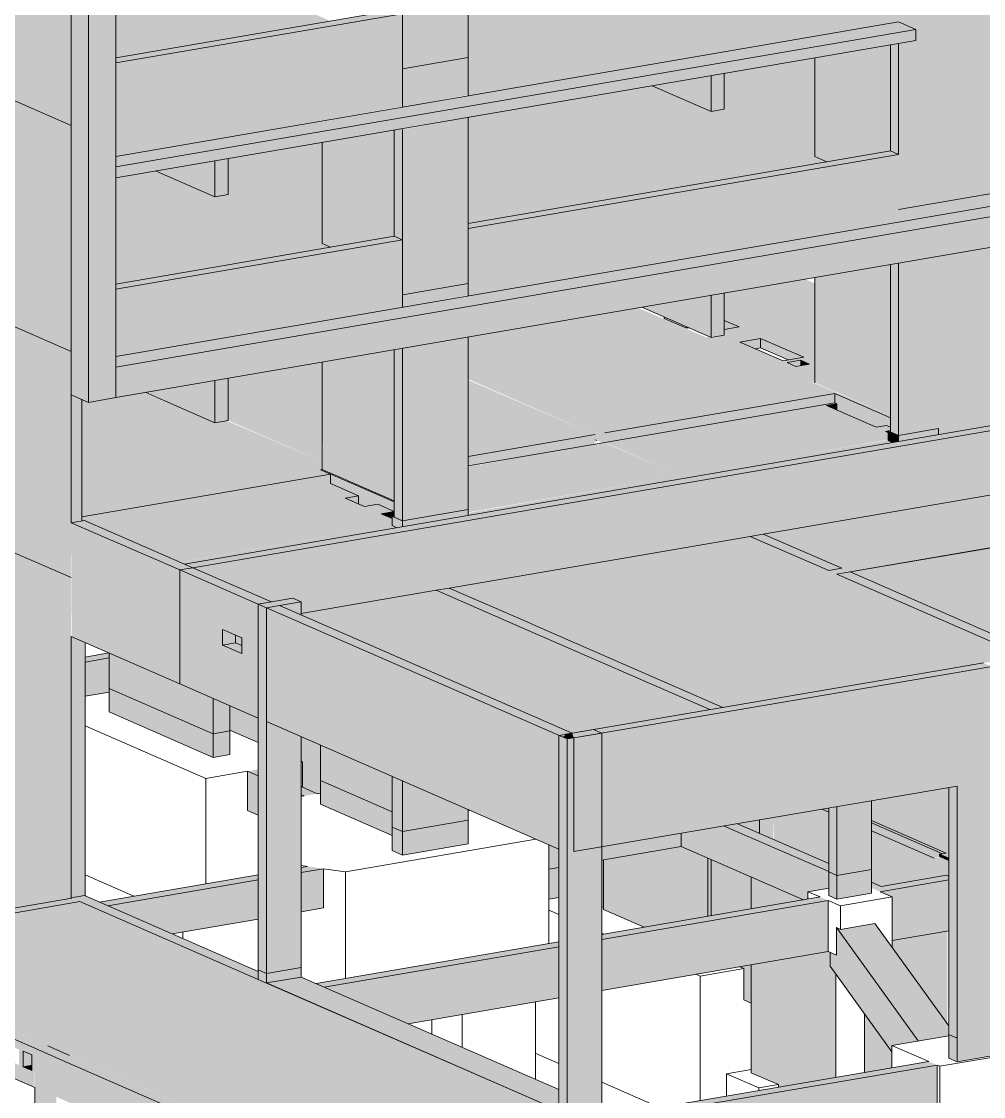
# Model space of a CAD drawing. Header units: centimetres. Extents: x -2102 to 22188, y -1637 to 88376.
# Drawn here: x 17189 to 18368, y 75860 to 77177 of the extents above; entities that cross this region are included whole.
import ezdxf

# ---------------------------------------------------------------- set-up
doc = ezdxf.new("R2010")
doc.units = ezdxf.units.CM
for name, color, linetype, lineweight in [('A-FLOR', 7, 'Continuous', 18), ('S-BEAM', 7, 'Continuous', 18), ('S-COLS', 7, 'Continuous', 18), ('S-FNDN', 7, 'Continuous', 18)]:
    doc.layers.add(name, color=color, linetype=linetype, lineweight=lineweight)

msp = doc.modelspace()

# ---------------------------------------------------------------- hatches: boundary and pattern name
at = {"layer": 'A-FLOR', "true_color": 0xbfbfbf}
h = msp.add_hatch(color=9, dxfattribs=at)
h.paths.add_polyline_path([(16908.8, 76951.13), (16931.22, 76954.98), (16931.22, 77096.2), (16908.8, 77105.98), (16908.8, 76958.83)], flags=0)
h.paths.add_polyline_path([(18161.48, 77021.32), (18161.48, 77132.63), (18050.51, 77113.57), (18050.51, 77069.7), (18141.99, 77029.81)], flags=0)
h.paths.add_polyline_path([(19457.21, 77225.19), (19459.62, 77225.6), (19459.62, 77355.62), (19245.19, 77317.62), (19442.93, 77231.41)], flags=0)
h.paths.add_polyline_path([(19599.36, 77305.69), (19655.86, 77315.39), (19599.36, 77340.03), (19599.36, 77317.62)], flags=0)
h = msp.add_hatch(color=9, dxfattribs=at)
h.paths.add_polyline_path([(17304.89, 77132.48), (17568.03, 77177.68), (17354.09, 77270.95), (17304.89, 77262.5), (17304.89, 77181.22)], flags=0)
h.paths.add_polyline_path([(16931.22, 77196.39), (16931.22, 77198.06), (16928.48, 77197.59)], flags=0)
h.paths.add_polyline_path([(16931.22, 77210.52), (16931.22, 77225.84), (16908.8, 77221.19), (16908.8, 77220.29), (16928.48, 77211.71)], flags=0)
at = {"layer": 'A-FLOR', "true_color": 0x0080ff}
for points in [[(17304.89, 76998.96), (18285.5, 77167.4), (18264.23, 77176.67), (17304.89, 77011.88)], [(17304.89, 76985.49), (18285.5, 77153.93), (18285.5, 77167.4), (17304.89, 76998.96)]]:
    msp.add_hatch(color=150, dxfattribs=at).paths.add_polyline_path(points, flags=0)
at = {"layer": 'A-FLOR', "true_color": 0xbfbfbf}
h = msp.add_hatch(color=9, dxfattribs=at)
h.paths.add_polyline_path([(17557.82, 76914.9), (17557.82, 77028.94), (17442.37, 77009.11), (17442.37, 76965.23), (17515.45, 76933.38)], flags=0)
h.paths.add_polyline_path([(17736.55, 76929.62), (18176.16, 77005.13), (17962.23, 77098.4), (17736.55, 77059.64), (17736.55, 76936.57)], flags=0)
h = msp.add_hatch(color=9, dxfattribs=at)
h.paths.add_polyline_path([(18161.48, 76744.31), (18161.48, 76856.27), (18149.88, 76861.33), (18050.51, 76844.26), (18050.51, 76810.71), (18068.58, 76802.83), (18050.51, 76799.17), (18050.51, 76792.69), (18069.65, 76784.35), (18095.06, 76788.71), (18147.95, 76765.65), (18122.55, 76761.29), (18128.73, 76759.28), (18146.16, 76761.29), (18155.17, 76757.36), (18139.01, 76754.11), (18160.21, 76744.86)], flags=0)
h.paths.add_polyline_path([(19381.35, 76981.26), (19459.62, 76994.7), (19459.62, 77086.31), (19272.4, 77054.15), (19272.4, 77028.76), (19373.6, 76984.63)], flags=0)
h.paths.add_polyline_path([(19578.09, 77015.05), (19668.04, 77030.5), (19578.09, 77069.72), (19578.09, 77018.96)], flags=0)
for points in [[(18161.48, 77011.54), (18161.48, 77021.32), (18050.51, 77069.7), (18050.51, 77059.92), (18160.42, 77012)], [(17557.82, 76905.12), (17557.82, 76914.9), (17442.37, 76965.23), (17442.37, 76955.45), (17551.48, 76907.88)], [(17904.32, 76672.91), (18185.95, 76721.29), (18157.24, 76733.8), (18160.21, 76735.08), (18034.42, 76789.93), (18028.51, 76789.93), (17945.34, 76826.19), (17736.55, 76790.33), (17736.55, 76746.05), (17895.4, 76676.8)], [(18004.38, 76801.26), (18003.85, 76803.25), (17976.88, 76815.01), (17977.91, 76812.8), (17999.81, 76803.25)], [(18050.51, 76799.73), (18067.61, 76803.25), (18050.51, 76810.71), (18050.51, 76802.83)], [(18004.38, 76801.26), (18007.28, 76801.76), (18004.38, 76803.02)], [(18088.64, 76776.07), (18095.06, 76777.17), (18095.06, 76788.71), (18069.65, 76784.35), (18087.73, 76776.46)], [(18128.96, 76762.39), (18147.95, 76765.65), (18095.06, 76788.71), (18095.06, 76777.17), (18127.6, 76762.98)], [(18138.23, 76754.45), (18144.53, 76755.6), (18144.53, 76761.99), (18127.6, 76759.08)], [(18144.53, 76755.53), (18155.17, 76757.36), (18144.53, 76761.29), (18144.53, 76755.6)], [(17901.15, 76660.83), (17904.32, 76661.37), (17904.32, 76672.91), (17736.55, 76746.05), (17736.55, 76738.85), (17892.46, 76670.87), (17892.46, 76664.61), (17901.13, 76660.84)], [(17262.88, 76570.13), (17567.75, 76622.5), (17555.72, 76627.75), (17557.82, 76628.11), (17426.28, 76685.46), (17423.33, 76685.46), (17339.32, 76722.09), (17271.44, 76710.43), (17262.88, 76714.16), (17262.88, 76572.19)], [(17904.32, 76661.37), (18185.95, 76709.75), (18185.95, 76721.29), (17904.32, 76672.83), (17904.32, 76663.85)], [(17997.89, 76620.57), (18251.47, 76664.6), (18251.47, 76673.46), (18248.21, 76674.88), (18254.13, 76677.06), (18253.58, 76680.26), (18248.21, 76681.83), (18235.87, 76680.26), (18175.64, 76706.52), (18188.34, 76708.7), (18185.18, 76709.61), (17904.32, 76661.37), (17997.04, 76620.94)], [(18188.34, 76700.98), (18188.34, 76708.7), (18176.41, 76706.18), (18185.95, 76702.02)], [(17557.82, 76628.11), (17557.82, 76637.89), (17442.37, 76687.25), (17442.37, 76678.45), (17555.72, 76629.03)], [(18251.47, 76673.46), (18251.47, 76675.35), (18248.21, 76674.88)], [(17736.55, 76632.55), (17892.46, 76659.33), (17892.46, 76670.87), (17736.55, 76644.09), (17736.55, 76635.58)], [(17736.57, 76575.69), (17986.03, 76618.54), (17892.46, 76659.33), (17736.55, 76631.64), (17736.57, 76576.14)], [(17277, 76561.01), (17567.75, 76610.96), (17567.75, 76622.5), (17262.88, 76570.13), (17262.88, 76565.11), (17268.2, 76564.85), (17272.61, 76562.93)], [(17602.29, 76585.87), (17602.29, 76595.9), (17585.78, 76593.06)], [(18194.59, 76507.03), (18496.96, 76558.97), (18400.73, 76600.92), (18098.36, 76548.98), (18188.6, 76509.64)], [(17643.37, 76567.96), (17643.37, 76570.87), (17645.99, 76571.32), (17645.99, 76576.55), (17629.98, 76573.8), (17636.69, 76570.87)], [(17809.63, 76440.9), (18178.5, 76504.26), (18082.27, 76546.21), (17713.4, 76482.85), (17809.29, 76441.05)], [(18434.71, 76402.34), (18737.72, 76454), (18507.2, 76554.5), (18204.69, 76502.62), (18378.31, 76426.93)], [(18048.94, 76336.57), (18418.59, 76399.59), (18188.6, 76499.86), (17819.73, 76436.49), (17988.84, 76362.77)], [(17864.09, 76305.05), (18032.81, 76333.82), (17803.64, 76433.73), (17635.28, 76404.81), (17863.95, 76305.11)], [(18317.8, 76157.24), (18322.32, 76158.16), (18230.95, 76197.99), (18230.95, 76195.11), (18315.93, 76158.06)], [(17528.17, 75787.91), (17847.57, 75842.73), (17260.71, 76098.58), (16941.67, 76043.65), (17508.49, 75796.62), (17511.08, 75797.07), (17521.18, 75792.66), (17521.18, 75790.96)]]:
    msp.add_hatch(color=9, dxfattribs=at).paths.add_polyline_path(points, flags=0)
h = msp.add_hatch(color=9, dxfattribs=at)
h.paths.add_polyline_path([(17304.89, 76855.47), (17568.03, 76900.67), (17354.09, 76993.94), (17304.89, 76985.49), (17304.89, 76908.4)], flags=0)
h.paths.add_polyline_path([(16931.22, 76919.39), (16931.22, 76948.84), (16908.8, 76944.31), (16909.23, 76928.97), (16919.48, 76924.51)], flags=0)
h = msp.add_hatch(color=9, dxfattribs=at)
h.paths.add_polyline_path([(17557.82, 76637.89), (17557.82, 76759.63), (17442.37, 76739.79), (17442.37, 76689.52), (17444.49, 76688.59), (17443.29, 76687.83), (17555.71, 76638.82)], flags=0)
h.paths.add_polyline_path([(17736.55, 76644.09), (17892.46, 76670.87), (17736.55, 76737.67), (17736.55, 76647.06)], flags=0)
h = msp.add_hatch(color=9, dxfattribs=at)
h.paths.add_polyline_path([(17382.75, 76514.91), (17643.37, 76559.68), (17643.37, 76567.96), (17629.98, 76573.8), (17645.99, 76576.85), (17625.89, 76585.61), (17608.76, 76583.05), (17585.78, 76593.06), (17602.29, 76595.9), (17567.75, 76610.96), (17277, 76561.01), (17379.94, 76516.13)], flags=0)
h.paths.add_polyline_path([(17656.1, 76561.86), (17656.11, 76561.86), (17656.11, 76564.85)], flags=0)
h = msp.add_hatch(color=9, dxfattribs=at)
h.paths.add_polyline_path([(17625.18, 76409.21), (17793.54, 76438.13), (17697.31, 76480.09), (17531.77, 76451.65), (17531.77, 76449.94), (17614.55, 76413.85)], flags=0)
h.paths.add_polyline_path([(17459.33, 76412.27), (17459.3, 76421.74), (17451.5, 76425.14), (17451.5, 76415.68), (17457.84, 76412.92)], flags=0)
h = msp.add_hatch(color=9, dxfattribs=at)
h.paths.add_polyline_path([(18322.55, 76158.06), (18325.82, 76158.62), (18325.82, 76238.18), (18230.95, 76222.01), (18230.95, 76197.99), (18322.32, 76158.16)], flags=0)
h.paths.add_polyline_path([(18378.31, 76167.63), (18480.62, 76185.21), (18480.62, 76264.57), (18378.31, 76246.64), (18378.31, 76185.21)], flags=0)
h.paths.add_polyline_path([(18523.29, 76192.54), (18710.15, 76224.64), (18579.78, 76281.48), (18523.29, 76271.85), (18523.29, 76194.3)], flags=0)
at = {"layer": 'S-BEAM', "true_color": 0xbfbfbf}
for points in [[(17736.55, 77086.03), (18264.23, 77176.67), (18264.23, 77291.13), (17736.55, 77200.49), (17736.55, 77113.78)], [(17304.89, 77126.34), (17656.09, 77186.66), (17645.99, 77191.07), (17304.89, 77132.48)], [(17304.89, 77011.88), (17656.09, 77073.01), (17656.09, 77186.66), (17304.89, 77126.34), (17304.89, 77018.91)], [(17736.55, 76923.48), (18264.23, 77014.12), (18254.13, 77018.53), (17736.55, 76929.62)], [(17736.55, 76840.76), (18264.23, 76931.41), (18264.23, 77014.12), (17736.55, 76923.48), (17736.55, 76908.4)], [(17304.89, 76849.33), (17656.09, 76909.66), (17645.99, 76914.06), (17304.89, 76855.47)], [(17304.89, 76766.61), (17656.09, 76826.94), (17656.09, 76909.66), (17304.89, 76849.33), (17304.89, 76771.99)], [(18161.48, 76734.53), (18161.48, 76744.31), (18050.51, 76792.69), (18036.08, 76789.2), (18160.21, 76735.08)], [(17399.18, 76507.74), (18416.83, 76682.55), (18406.73, 76686.96), (17389.08, 76512.15)], [(17531.77, 76451.65), (18402.09, 76600.92), (18402.09, 76679.99), (17399.18, 76507.74), (17496.03, 76465.9), (17521.66, 76470.3), (17531.77, 76465.9), (17531.77, 76457.79)], [(17736.57, 76571.84), (18257.26, 76661.28), (18251.47, 76664.13), (17997.04, 76620.94), (17989.91, 76624.05), (17978.06, 76622.01), (17986.03, 76618.54), (17736.57, 76574.98)], [(17978.06, 76622.01), (17989.91, 76624.05), (17903.39, 76661.21), (17894.22, 76658.57), (17973.39, 76624.05)], [(17383.09, 76504.98), (17399.18, 76507.74), (17266.27, 76565.69), (17250.18, 76562.93), (17379.95, 76506.35)], [(17383.09, 76365.52), (17383.09, 76504.98), (17250.18, 76562.93), (17250.96, 76423.12), (17307.97, 76398.27)], [(17389.08, 76512.15), (17649.13, 76556.82), (17643.3, 76559.66), (17383.09, 76514.76)], [(17656.09, 76558.02), (17656.11, 76558.02), (17656.1, 76559.33)], [(17819.73, 76436.49), (18507.06, 76554.56), (18496.96, 76558.97), (17809.63, 76440.9), (17813.11, 76439.38)], [(18178.5, 76504.26), (18194.59, 76507.03), (18098.36, 76548.98), (18082.27, 76546.21), (18173, 76506.66)], [(17479.31, 76463.03), (17495.16, 76465.9), (17399.18, 76507.74), (17383.09, 76504.98), (17466.94, 76468.42)], [(18418.59, 76399.59), (18434.71, 76402.34), (18204.69, 76502.62), (18190.16, 76499.18), (18378.31, 76417.15)], [(18032.81, 76333.82), (18048.94, 76336.57), (17713.4, 76482.85), (17697.31, 76480.09), (17966.4, 76362.77)], [(17853.03, 76300.09), (17856.06, 76303.68), (17864.09, 76305.05), (17505.51, 76461.39), (17489.41, 76458.62), (17734.69, 76351.69)], [(17847.89, 76162.87), (17847.89, 76302.33), (17489.41, 76458.62), (17489.41, 76319.16), (17809.29, 76179.7)], [(17635.28, 76404.81), (17803.64, 76433.73), (17793.54, 76438.13), (17625.18, 76409.21), (17632.95, 76405.82)], [(17435.41, 76412.92), (17451.5, 76415.68), (17451.5, 76425.14), (17435.41, 76430.97), (17435.41, 76413.08)], [(17459.33, 76402.49), (17459.33, 76412.27), (17451.5, 76415.68), (17435.41, 76412.92), (17451.65, 76405.84)], [(17267.12, 76392.19), (17296.57, 76397.25), (17296.31, 76403.35), (17267.12, 76398.33)], [(17267.12, 76350.17), (17296.57, 76355.23), (17296.57, 76397.25), (17267.12, 76392.19), (17267.12, 76354.79)], [(17866.1, 76299.27), (18335.87, 76379.36), (18325.82, 76383.77), (17864.09, 76305.05), (17864.57, 76303.68)], [(17866.1, 76159.8), (18335.87, 76239.89), (18335.87, 76379.36), (17866.1, 76299.27), (17866.1, 76226.36)], [(17479.31, 76323.56), (17479.32, 76323.56), (17479.31, 76338.52)], [(18147.65, 76100.77), (18153.03, 76101.69), (18153.03, 76110.74), (18178.5, 76115.16), (18178.01, 76135.62), (18050.46, 76191.23), (17997.64, 76182.23), (17997.64, 76166.17), (18139.66, 76104.25)], [(18325.82, 76148.85), (18325.62, 76151.83), (18314.5, 76156.67), (18315.17, 76153.5), (18323.88, 76149.7)], [(18325.82, 76129.54), (18325.82, 76148.85), (18323.88, 76149.7), (18323.88, 76130.38)], [(18241.54, 76110.76), (18325.82, 76125.72), (18325.82, 76129.54), (18322.79, 76130.86), (18231.43, 76115.16)], [(18256.42, 76050.8), (18325.82, 76062.72), (18325.82, 76125.24), (18242.87, 76110.18), (18256.42, 76104.27), (18256.42, 76064.5)], [(16941.46, 76043.74), (17260.72, 76098.58), (17250.18, 76102.91), (16931.36, 76048.15), (16937.72, 76045.37)], [(18288.21, 75927.79), (18325.65, 75934.22), (18325.65, 75946.52), (18235.18, 76071.76), (18192.9, 76064.5), (18187.88, 76066.69), (18278.54, 75941.19)], [(18256.09, 75914.56), (18256.09, 75922.27), (18288.21, 75927.79), (18187.88, 76066.69), (18187.24, 76033.31), (18180.2, 76036.38), (18180.2, 76019.61), (18247.95, 75925.82)], [(17205.33, 75918.89), (17221.42, 75921.65), (16957.72, 76036.62), (16941.67, 76033.87), (17125.84, 75953.54)], [(17847.57, 75842.73), (17847.57, 75868.46), (17531.77, 76006.15), (17489.42, 75998.88), (17834.4, 75848.47)], [(17191.23, 75896.18), (17201.86, 75898.95), (17201.86, 75910.78), (17191.23, 75914.83), (17191.23, 75898.5)], [(17201.86, 75891.55), (17201.86, 75898.01), (17191.23, 75896.18), (17201.74, 75891.6)], [(17492.19, 75793.82), (17507.18, 75797.07), (17248.01, 75910.06), (17231.91, 75907.3), (17489.28, 75795.09)], [(17415.54, 75780.66), (17492.19, 75793.82), (17231.91, 75907.3), (17231.91, 75859.21), (17395.61, 75787.84), (17398.09, 75788.26), (17408.23, 75783.85)], [(17938.56, 75834.63), (18310.61, 75898.5), (18301.36, 75902.54), (17928.46, 75839.04)], [(17942.13, 75787.15), (18311.46, 75850.04), (18310.61, 75897.99), (17938.56, 75834.63), (17942.13, 75833.07), (17942.13, 75817.13)]]:
    msp.add_hatch(color=9, dxfattribs=at).paths.add_polyline_path(points, flags=0)
at = {"layer": 'S-BEAM', "true_color": 0x0080ff}
for points in [[(17304.89, 76753.69), (19565.9, 77142.08), (19544.63, 77151.35), (17304.89, 76766.61)], [(17304.89, 76716.18), (19565.9, 77104.57), (19565.9, 77142.08), (17304.89, 76753.69)]]:
    msp.add_hatch(color=150, dxfattribs=at).paths.add_polyline_path(points, flags=0)
at = {"layer": 'S-BEAM', "true_color": 0xbfbfbf}
h = msp.add_hatch(color=9, dxfattribs=at)
h.paths.add_polyline_path([(17479.31, 76323.56), (17479.31, 76463.03), (17383.09, 76504.98), (17383.09, 76365.52), (17466.15, 76329.3)], flags=0)
h.paths.add_polyline_path([(17459.33, 76402.49), (17435.41, 76413.08), (17435.41, 76432.15), (17459.33, 76421.72), (17459.33, 76402.65)], flags=0)
h = msp.add_hatch(color=9, dxfattribs=at)
h.paths.add_polyline_path([(17551.67, 76230.84), (17555.72, 76231.54), (17555.72, 76290.25), (17531.77, 76300.69), (17531.77, 76270.66), (17533.49, 76269.91), (17533.49, 76238.77), (17543.36, 76234.47)], flags=0)
h.paths.add_polyline_path([(17479.32, 76293.53), (17479.31, 76323.56), (17444.49, 76338.52), (17444.49, 76308.71), (17466.15, 76299.27)], flags=0)
h = msp.add_hatch(color=9, dxfattribs=at)
h.paths.add_polyline_path([(17535.58, 76228.08), (17551.67, 76230.84), (17531.77, 76239.52), (17531.77, 76229.74), (17533.49, 76228.99)], flags=0)
h.paths.add_polyline_path([(17479.32, 76252.61), (17479.32, 76260.61), (17466.15, 76258.35), (17479.3, 76252.61)], flags=0)
h = msp.add_hatch(color=9, dxfattribs=at)
h.paths.add_polyline_path([(17479.32, 76204.52), (17479.3, 76252.61), (17466.15, 76258.35), (17466.15, 76210.26)], flags=0)
h.paths.add_polyline_path([(17531.77, 76227.42), (17535.58, 76228.08), (17531.77, 76229.74), (17531.77, 76228.08)], flags=0)
h = msp.add_hatch(color=9, dxfattribs=at)
h.paths.add_polyline_path([(18604.92, 75546.18), (18604.92, 75552.62), (18390.59, 75646.07), (18390.6, 75639.62), (18561.27, 75565.21)], flags=0)
h.paths.add_polyline_path([(18663.33, 75592.84), (18676.87, 75727.26), (18676.87, 75912.27), (18424.67, 75868.84), (18424.67, 75819.51), (18390.59, 75813.66), (18390.6, 75711.75), (18662.24, 75593.32)], flags=0)
h.paths.add_polyline_path([(18277.42, 75688.96), (18277.42, 75746.68), (18300.79, 75751.01), (18300.79, 75806.6), (18256.09, 75826.09), (18256.09, 75840.61), (18222.2, 75834.63), (18222.21, 75713.03), (18260.48, 75696.35)], flags=0)
h.paths.add_polyline_path([(18187.24, 75728.28), (18187.24, 75828.89), (18116.78, 75816.89), (18116.78, 75811.89), (18110.14, 75810.75), (18110.14, 75761.89), (18187.24, 75728.28)], flags=0)
h.paths.add_polyline_path([(18116.78, 75871.11), (18187.25, 75883.1), (18187.24, 76009.87), (18180.2, 76019.61), (18180.2, 76036.38), (18178.01, 76037.33), (18110.14, 76025.67), (18110.14, 75877.31), (18116.78, 75874.41)], flags=0)
h.paths.add_polyline_path([(18222.2, 75889.06), (18256.09, 75894.83), (18256.09, 75914.56), (18222.2, 75961.47), (18222.2, 75898.13)], flags=0)
h.paths.add_polyline_path([(18411.74, 75921.33), (18524.44, 75940.52), (18524.44, 75948.68), (18537.9, 75942.82), (18676.87, 75966.48), (18676.87, 75990.91), (18378.31, 76120.28), (18378.31, 75935.91), (18410.87, 75921.71)], flags=0)
h.paths.add_polyline_path([(18307.78, 75971.26), (18307.78, 76059.62), (18256.42, 76050.8), (18256.81, 76041.82), (18306.75, 75972.68)], flags=0)
h.paths.add_polyline_path([(18581.19, 75988.38), (18567.89, 75994.18), (18567.89, 76011.49), (18581.19, 76005.7), (18581.19, 75990.91)], flags=0)
h.paths.add_polyline_path([(18110.14, 76094.33), (18147.65, 76100.77), (18110.14, 76117.12), (18110.14, 76099.85)], flags=0)
h.paths.add_polyline_path([(18242.87, 76117.13), (18307.78, 76128.28), (18307.78, 76151.83), (18230.95, 76185.33), (18231.43, 76122.11), (18241.54, 76117.71)], flags=0)
h.paths.add_polyline_path([(18178.5, 76145.19), (18178.5, 76208.19), (18170.47, 76211.69), (18110.14, 76201.41), (18111.3, 76174.49), (18178.01, 76145.4)], flags=0)
h = msp.add_hatch(color=9, dxfattribs=at)
h.paths.add_polyline_path([(18307.78, 76151.83), (18314.5, 76153.79), (18314.5, 76156.67), (18315.93, 76158.06), (18230.95, 76195.11), (18231.22, 76185.21), (18300.11, 76155.17)], flags=0)
h.paths.add_polyline_path([(18178.5, 76208.19), (18178.5, 76213.06), (18170.47, 76211.69)], flags=0)
h = msp.add_hatch(color=9, dxfattribs=at)
h.paths.add_polyline_path([(17835.45, 76138.31), (17847.89, 76140.45), (17847.89, 76162.87), (17835.45, 76168.29), (17835.45, 76160.63)], flags=0)
h.paths.add_polyline_path([(17900.38, 76149.46), (17997.64, 76166.17), (17997.64, 76182.23), (17900.38, 76165.65), (17900.38, 76159.31)], flags=0)
h.paths.add_polyline_path([(18092.86, 76182.53), (18093.66, 76182.66), (18093.66, 76198.6), (18066.58, 76193.98), (18083.6, 76186.56)], flags=0)
h = msp.add_hatch(color=9, dxfattribs=at)
h.paths.add_polyline_path([(18231.43, 76115.16), (18242.87, 76117.13), (18230.95, 76122.32), (18230.95, 76115.37)], flags=0)
h.paths.add_polyline_path([(18178.5, 76135.41), (18178.01, 76145.4), (18066.58, 76193.98), (18050.46, 76191.23), (18178.01, 76135.62)], flags=0)
h = msp.add_hatch(color=9, dxfattribs=at)
h.paths.add_polyline_path([(18378.31, 76151.48), (18507.2, 76173.62), (18480.62, 76185.21), (18378.31, 76167.63), (18378.31, 76156.09)], flags=0)
h.paths.add_polyline_path([(18325.82, 76151.74), (18325.82, 76158.62), (18314.5, 76156.67), (18325.62, 76151.83)], flags=0)
h = msp.add_hatch(color=9, dxfattribs=at)
h.paths.add_polyline_path([(17902.59, 76091.41), (17902.59, 76149.84), (17900.38, 76149.46), (17900.38, 76092.37)], flags=0)
h.paths.add_polyline_path([(17835.45, 76101.54), (17847.89, 76103.67), (17847.89, 76140.45), (17835.45, 76138.12), (17835.45, 76106.95)], flags=0)
h = msp.add_hatch(color=9, dxfattribs=at)
h.paths.add_polyline_path([(18083.56, 75974.04), (18083.56, 76021.1), (18069.42, 76018.67), (18074.29, 76016.55), (18074.29, 75978.08)], flags=0)
h.paths.add_polyline_path([(18034.41, 76081.32), (18083.56, 76089.95), (18083.56, 76128.71), (18034.41, 76150.14), (18034.41, 76089.95)], flags=0)
h = msp.add_hatch(color=9, dxfattribs=at)
h.paths.add_polyline_path([(18323.88, 75948.98), (18323.88, 76062.38), (18307.78, 76059.62), (18307.78, 75971.26), (18320.58, 75953.54)], flags=0)
h.paths.add_polyline_path([(18307.78, 76128.28), (18323.88, 76130.86), (18323.88, 76149.7), (18314.5, 76152.98), (18307.78, 76151.83), (18307.78, 76130.86)], flags=0)
h = msp.add_hatch(color=9, dxfattribs=at)
h.paths.add_polyline_path([(17294.76, 76093.52), (17479.32, 76125.23), (17479.32, 76131.36), (17284.66, 76097.93)], flags=0)
h.paths.add_polyline_path([(17531.77, 76134.24), (17559.21, 76138.95), (17539.81, 76141.76), (17531.77, 76139.97), (17531.77, 76138.95)], flags=0)
h = msp.add_hatch(color=9, dxfattribs=at)
h.paths.add_polyline_path([(17373.89, 76059.02), (17479.32, 76077.13), (17479.32, 76125.23), (17294.76, 76093.52), (17356.06, 76066.8)], flags=0)
h.paths.add_polyline_path([(17531.77, 76086.14), (17559.21, 76090.86), (17559.21, 76138.95), (17531.77, 76134.24), (17531.77, 76089.95)], flags=0)
h = msp.add_hatch(color=9, dxfattribs=at)
h.paths.add_polyline_path([(17479.31, 76003.28), (17479.32, 76013.06), (17266.27, 76105.94), (17260.74, 76098.57), (17472.98, 76006.04)], flags=0)
h.paths.add_polyline_path([(17260.72, 76098.58), (17266.27, 76105.94), (17250.62, 76102.99), (17260.72, 76098.58)], flags=0)
h = msp.add_hatch(color=9, dxfattribs=at)
h.paths.add_polyline_path([(17560.25, 75993.73), (17847.89, 76043.14), (17847.89, 76049.28), (17550.15, 75998.13), (17558.63, 75994.44)], flags=0)
h.paths.add_polyline_path([(17900.38, 76052.16), (18178.01, 76099.85), (18167.91, 76104.25), (17900.38, 76058.29)], flags=0)
h = msp.add_hatch(color=9, dxfattribs=at)
h.paths.add_polyline_path([(17663.12, 75948.88), (17847.89, 75980.62), (17847.89, 76043.14), (17560.25, 75993.73), (17658.89, 75950.73)], flags=0)
h.paths.add_polyline_path([(17900.38, 75989.64), (18178.01, 76037.33), (18178.01, 76099.85), (17900.38, 76052.16)], flags=0)
h = msp.add_hatch(color=9, dxfattribs=at)
h.paths.add_polyline_path([(17205.33, 75870.8), (17205.33, 75918.89), (16915.22, 76045.37), (16915.22, 75997.28), (17201.86, 75872.31)], flags=0)
h.paths.add_polyline_path([(17201.86, 75891.55), (17191.23, 75896.18), (17191.23, 75915.42), (17201.86, 75910.06), (17201.86, 75896.18)], flags=0)
h.paths.add_polyline_path([(17185.91, 75898.5), (17175.28, 75903.13), (17175.28, 75922.37), (17185.91, 75917.34), (17185.91, 75898.95)], flags=0)
at = {"layer": 'S-COLS', "true_color": 0xc0c0c0}
for points in [[(17250.17, 77049.61), (17250.18, 77343.93), (16931.22, 77482.99), (16931.22, 77188.67), (17107.44, 77111.84)], [(18264.23, 76946.8), (18719.05, 77024.92), (18719.05, 77301.93), (18264.23, 77223.8), (18264.23, 77176.67), (18285.5, 77166.86), (18285.5, 77153.93), (18264.23, 77150.28), (18264.23, 76948.79)], [(17250.17, 76772.61), (17250.17, 77049.61), (16931.22, 77188.67), (16931.22, 76911.66), (17107.44, 76834.84)], [(18264.23, 77014.12), (18263.32, 77150.12), (18254.13, 77148.55), (18254.13, 77018.53), (18259.47, 77016.2)], [(18176.16, 77005.13), (18254.13, 77018.53), (18254.13, 77148.55), (18161.48, 77132.63), (18161.48, 77011.54)], [(18034.42, 77066.93), (18034.42, 77110.8), (17962.23, 77098.4), (18021.5, 77072.56)], [(18034.42, 77066.93), (18050.51, 77069.7), (18050.51, 77113.57), (18034.42, 77110.8), (18034.42, 77069.7)], [(17568.03, 76900.67), (17645.99, 76914.06), (17645.99, 77044.08), (17557.82, 77028.94), (17557.82, 76905.12)], [(17656.09, 76909.66), (17656.09, 77045.82), (17645.99, 77044.08), (17645.99, 76914.06)], [(17426.28, 76962.47), (17426.28, 77006.34), (17354.09, 76993.94), (17422.83, 76963.98)], [(17250.18, 76495.6), (17250.17, 76772.6), (16931.22, 76911.66), (16931.22, 76634.66), (17241.97, 76499.18)], [(18254.13, 76694.13), (18254.13, 76879.24), (18161.48, 76863.32), (18161.48, 76734.53), (18236.78, 76701.7)], [(18264.23, 76669.79), (18264.23, 76880.97), (18254.13, 76879.24), (18254.13, 76674.19), (18264.23, 76669.79)], [(18034.42, 76789.93), (18034.42, 76841.49), (17949.57, 76826.92), (18030.18, 76791.77)], [(17645.99, 76589.68), (17645.99, 76774.77), (17557.82, 76759.63), (17558.68, 76627.74), (17638.22, 76593.06)], [(17656.09, 76565.32), (17656.09, 76776.51), (17645.99, 76774.77), (17645.99, 76569.73), (17655.56, 76565.56)], [(17426.28, 76685.46), (17426.28, 76737.03), (17341.43, 76722.46), (17424.16, 76686.39)], [(17250.18, 76562.93), (17262.88, 76565.85), (17262.88, 76714.16), (17250.18, 76719.7), (17250.18, 76564.85)], [(18236.78, 76679.86), (18249.48, 76682.05), (18254.13, 76680.26), (18254.13, 76691.56), (18185.95, 76721.29), (18185.95, 76709.75), (18188.34, 76708.63), (18188.34, 76700.98), (18231.77, 76682.05)], [(18257.26, 76661.28), (18264.23, 76662.48), (18263.18, 76670.25), (18251.47, 76674.88), (18251.47, 76663.81), (18254.13, 76662.65)], [(18264.23, 76662.48), (18264.23, 76662.48), (18264.23, 76666.15)], [(17111.35, 76079.06), (17250.18, 76103.18), (17250.18, 76495.6), (16931.22, 76634.66), (16931.22, 76157.6), (17107.44, 76080.77)], [(17489.42, 76458.62), (17531.77, 76465.9), (17521.66, 76470.3), (17479.32, 76463.03), (17489.41, 76458.63)], [(17489.42, 75998.88), (17489.41, 76458.62), (17479.32, 76463.03), (17479.32, 76003.28)], [(17250.62, 76102.99), (17267.12, 76105.94), (17266.27, 76416.45), (17250.18, 76423.12), (17250.18, 76103.18)], [(17424.16, 76275.37), (17424.16, 76347.61), (17296.57, 76403.24), (17296.57, 76330.99), (17414.91, 76279.4)], [(18335.87, 76379.36), (18378.31, 76386.59), (18368.26, 76391.01), (18325.82, 76383.77)], [(18335.87, 75902.3), (18378.31, 75909.91), (18378.31, 76386.59), (18335.87, 76379.36), (18335.87, 75907.13)], [(17857.94, 75838.13), (17857.94, 76297.88), (17847.89, 76302.29), (17848.65, 75842.21)], [(17857.94, 76297.88), (17866.1, 76299.27), (17864.09, 76305.05), (17856.06, 76303.68), (17853.03, 76300.09), (17856.06, 76298.7)], [(17857.94, 75838.13), (17900.38, 75845.44), (17900.38, 76165.65), (17866.1, 76159.8), (17866.1, 76299.27), (17857.94, 76297.88), (17857.94, 75839.42)], [(18335.87, 75931.15), (18335.87, 76239.89), (18325.82, 76238.18), (18326.68, 75935.19), (18335.86, 75931.16)], [(18188.6, 76130.52), (18188.6, 76214.79), (18178.5, 76212.11), (18178.5, 76134.92)], [(18188.6, 76130.52), (18230.95, 76137.79), (18230.95, 76222.01), (18188.6, 76214.26), (18188.6, 76131.01)], [(17952.21, 76067.2), (18030.18, 76080.59), (18030.18, 76151.98), (17997.64, 76166.17), (17902.59, 76149.84), (17902.59, 76088.83), (17909.55, 76085.8)], [(18030.18, 76080.59), (18034.41, 76081.32), (18034.41, 76150.14), (18030.18, 76151.98), (18030.18, 76089.95)], [(18188.6, 76101.67), (18188.6, 76130.52), (18178.5, 76134.92), (18178.5, 76106.07), (18186.92, 76102.4)], [(18188.6, 76101.67), (18230.95, 76108.94), (18230.95, 76137.79), (18188.6, 76130.52), (18188.6, 76104.25)], [(18335.86, 75902.3), (18335.86, 75931.15), (18325.65, 75935.53), (18325.82, 75906.61), (18335.85, 75902.3)], [(18335.86, 75931.15), (18334.37, 75931.81), (18334.37, 75931.79)], [(17231.91, 75907.3), (17248.01, 75910.06), (17221.42, 75921.65), (17205.33, 75918.89), (17225.57, 75910.06)], [(17231.91, 75769.15), (17231.91, 75907.3), (17205.33, 75918.89), (17205.91, 75780.49), (17227.81, 75770.94)]]:
    msp.add_hatch(color=9, dxfattribs=at).paths.add_polyline_path(points, flags=0)
h = msp.add_hatch(color=9, dxfattribs=at)
h.paths.add_polyline_path([(17656.09, 77119.34), (17736.55, 77133.16), (17736.55, 77336.64), (17656.09, 77322.82), (17656.09, 77125.48)], flags=0)
h.paths.add_polyline_path([(17656.09, 77373.26), (17736.55, 77387.08), (17736.55, 77427.48), (17656.09, 77413.65), (17656.09, 77385.83)], flags=0)
at = {"layer": 'S-COLS', "true_color": 0x0080ff}
for points in [[(17271.44, 76710.43), (17304.89, 76716.18), (17304.89, 77297.6), (17271.44, 77290.7), (17271.44, 76724.87)], [(17271.44, 76710.43), (17271.24, 77256.72), (17250.17, 77265.9), (17250.18, 76719.7), (17262.88, 76714.16)]]:
    msp.add_hatch(color=150, dxfattribs=at).paths.add_polyline_path(points, flags=0)
at = {"layer": 'S-COLS', "true_color": 0xc0c0c0}
h = msp.add_hatch(color=9, dxfattribs=at)
h.paths.add_polyline_path([(17426.28, 76962.47), (17442.37, 76965.23), (17442.37, 77009.11), (17426.28, 77006.34), (17426.28, 76964.2)], flags=0)
h.paths.add_polyline_path([(17442.37, 77232.46), (17442.37, 77242.24), (17426.28, 77239.48), (17437.67, 77234.51)], flags=0)
h = msp.add_hatch(color=9, dxfattribs=at)
h.paths.add_polyline_path([(17656.09, 76842.33), (17736.55, 76856.15), (17736.55, 77059.64), (17656.09, 77044.81), (17656.09, 76848.47)], flags=0)
h.paths.add_polyline_path([(17656.09, 77072.21), (17736.55, 77087.17), (17736.55, 77133.16), (17656.09, 77118.68), (17656.09, 77073.01)], flags=0)
h = msp.add_hatch(color=9, dxfattribs=at)
h.paths.add_polyline_path([(18034.42, 76789.93), (18050.51, 76792.69), (18050.51, 76844.26), (18034.42, 76841.49), (18034.42, 76792.69)], flags=0)
h.paths.add_polyline_path([(18050.51, 77059.92), (18050.51, 77069.7), (18034.42, 77066.93)], flags=0)
h = msp.add_hatch(color=9, dxfattribs=at)
h.paths.add_polyline_path([(18264.23, 76662.48), (18719.05, 76740.61), (18719.05, 76959.1), (18264.23, 76880.97), (18264.23, 76666.33)], flags=0)
h.paths.add_polyline_path([(18264.23, 76931.41), (18719.05, 77009.53), (18719.05, 77024.92), (18264.23, 76946.8), (18264.23, 76939.47)], flags=0)
h = msp.add_hatch(color=9, dxfattribs=at)
h.paths.add_polyline_path([(17426.28, 76685.46), (17442.37, 76688.59), (17442.37, 76739.79), (17426.28, 76737.03), (17426.28, 76688.23)], flags=0)
h.paths.add_polyline_path([(17442.37, 76955.45), (17442.37, 76965.23), (17426.28, 76962.47), (17441.43, 76955.86)], flags=0)
h = msp.add_hatch(color=9, dxfattribs=at)
h.paths.add_polyline_path([(17656.09, 76565.32), (17736.55, 76579.15), (17736.55, 76790.33), (17656.09, 76776.51), (17656.09, 76565.54)], flags=0)
h.paths.add_polyline_path([(17656.09, 76826.94), (17736.55, 76841.67), (17736.55, 76856.15), (17656.09, 76842.11), (17656.09, 76834.89)], flags=0)
h = msp.add_hatch(color=9, dxfattribs=at)
h.paths.add_polyline_path([(18264.23, 76669.79), (18263.19, 76670.25), (18254.13, 76674.88), (18254.13, 76675.81), (18252.54, 76674.88), (18263.9, 76669.93)], flags=0)
h.paths.add_polyline_path([(18254.13, 76691.56), (18254.13, 76694.13), (18160.21, 76734.31), (18157.24, 76733.8), (18236.78, 76699.13)], flags=0)
h = msp.add_hatch(color=9, dxfattribs=at)
h.paths.add_polyline_path([(17424.16, 76685.1), (17426.28, 76685.46), (17339.9, 76722.19), (17339.32, 76722.09), (17423.33, 76685.46)], flags=0)
h.paths.add_polyline_path([(17442.37, 76688.23), (17444.49, 76688.59), (17442.37, 76688.59)], flags=0)
h = msp.add_hatch(color=9, dxfattribs=at)
h.paths.add_polyline_path([(17424.16, 76275.37), (17444.49, 76278.86), (17444.49, 76338.75), (17424.16, 76347.61), (17424.16, 76275.86)], flags=0)
h.paths.add_polyline_path([(17442.37, 76678.45), (17442.37, 76688.23), (17427.11, 76685.1), (17434.49, 76681.88)], flags=0)
h = msp.add_hatch(color=9, dxfattribs=at)
h.paths.add_polyline_path([(17645.99, 76569.73), (17645.99, 76571.32), (17643.37, 76570.87)], flags=0)
h.paths.add_polyline_path([(17645.99, 76588.39), (17645.99, 76589.68), (17555.77, 76627.75), (17555.72, 76627.74), (17643.6, 76589.43)], flags=0)
h = msp.add_hatch(color=9, dxfattribs=at)
h.paths.add_polyline_path([(17643.37, 76179.79), (17643.37, 76252.04), (17555.72, 76290.25), (17555.72, 76218.01), (17632.72, 76184.44)], flags=0)
h.paths.add_polyline_path([(17645.99, 76576.85), (17645.99, 76588.39), (17567.75, 76621.33), (17567.75, 76610.96), (17602.29, 76595.9), (17602.29, 76585.87), (17609.38, 76582.77), (17625.89, 76585.61), (17643.37, 76577.99)], flags=0)
h = msp.add_hatch(color=9, dxfattribs=at)
h.paths.add_polyline_path([(17656.11, 76155.58), (17656.11, 76184.31), (17656.11, 76246.48), (17643.37, 76252.04), (17643.37, 76161.13), (17656.09, 76155.59)], flags=0)
h.paths.add_polyline_path([(17649.13, 76556.82), (17656.09, 76558.02), (17655.56, 76565.56), (17643.37, 76570.87), (17644.21, 76558.96)], flags=0)
h = msp.add_hatch(color=9, dxfattribs=at)
h.paths.add_polyline_path([(17656.11, 76155.58), (17736.57, 76169.4), (17736.57, 76177.85), (17736.57, 76211.4), (17656.11, 76246.48), (17656.11, 76155.59)], flags=0)
h.paths.add_polyline_path([(17656.11, 76558.02), (17736.57, 76571.84), (17736.55, 76579.14), (17656.11, 76564.85), (17656.11, 76559.41)], flags=0)
h = msp.add_hatch(color=9, dxfattribs=at)
h.paths.add_polyline_path([(17489.42, 75998.88), (17531.77, 76006.15), (17531.77, 76300.69), (17489.42, 76319.16), (17489.42, 76003.28)], flags=0)
h.paths.add_polyline_path([(17531.77, 76449.94), (17531.77, 76465.9), (17505.51, 76461.39), (17528.95, 76451.17)], flags=0)
h = msp.add_hatch(color=9, dxfattribs=at)
h.paths.add_polyline_path([(18110.14, 75877.31), (18110.08, 76025.66), (18083.56, 76021.1), (18083.56, 75888.9), (18110.08, 75877.34)], flags=0)
h.paths.add_polyline_path([(18083.56, 76089.76), (18110.14, 76094.33), (18110.08, 76117.15), (18083.56, 76128.71), (18083.56, 76089.95)], flags=0)
h.paths.add_polyline_path([(18110.14, 76174.99), (18110.08, 76201.4), (18093.66, 76198.6), (18093.66, 76182.18), (18110.08, 76175.02)], flags=0)

# ---------------------------------------------------------------- linework, layer by layer
at = {"layer": 'A-FLOR', "lineweight": 9}
for p, q in [((18264.23, 77176.67), (17304.89, 77011.88)), ((18285.5, 77167.4), (18264.23, 77176.67)), ((17304.89, 76998.96), (18285.5, 77167.4)), ((18285.5, 77167.4), (18285.5, 77153.93)), ((18285.5, 77153.93), (17304.89, 76985.49)), ((17304.89, 76985.49), (17304.89, 76998.96)), ((17568.03, 76900.67), (17557.82, 76905.12)), ((17976.88, 76815.01), (17976.88, 76813.25)), ((18004.38, 76801.26), (17976.88, 76813.25)), ((18050.51, 76810.71), (18068.58, 76802.83)), ((18004.38, 76801.26), (18004.38, 76803.02)), ((18007.28, 76801.76), (18004.38, 76801.26)), ((18068.58, 76802.83), (18050.51, 76799.73)), ((18069.65, 76784.35), (18095.06, 76788.71)), ((18095.06, 76788.71), (18147.95, 76765.65)), ((18095.06, 76777.17), (18095.06, 76788.71)), ((18095.06, 76777.17), (18088.64, 76776.07)), ((18128.96, 76762.39), (18095.06, 76777.17)), ((18147.95, 76765.65), (18122.55, 76761.29)), ((18127.6, 76759.08), (18144.53, 76761.99)), ((18155.17, 76757.36), (18138.23, 76754.45)), ((18144.53, 76761.99), (18155.17, 76757.36)), ((18144.53, 76755.53), (18144.53, 76761.99)), ((17904.32, 76672.91), (18185.95, 76721.29)), ((18185.95, 76721.29), (18185.95, 76709.75)), ((18185.95, 76709.75), (17904.32, 76661.37)), ((18175.64, 76706.52), (18188.34, 76708.7)), ((18236.78, 76679.86), (18175.64, 76706.52)), ((18188.34, 76708.7), (18185.95, 76709.75)), ((18188.34, 76708.7), (18188.34, 76700.98)), ((18249.48, 76682.05), (18236.78, 76679.86)), ((18248.21, 76674.88), (18254.13, 76675.9)), ((18251.47, 76673.46), (18248.21, 76674.88)), ((18254.13, 76680.02), (18249.48, 76682.05)), ((17736.55, 76644.09), (17892.46, 76670.87)), ((17894.22, 76663.85), (17892.46, 76664.61)), ((17892.46, 76659.33), (17736.55, 76632.55)), ((17262.88, 76570.13), (17567.75, 76622.5)), ((17555.71, 76627.75), (17557.82, 76628.11)), ((17567.75, 76622.5), (17555.71, 76627.75)), ((17567.75, 76622.5), (17567.75, 76610.96)), ((17602.29, 76595.9), (17567.75, 76610.96)), ((17585.78, 76593.06), (17602.29, 76595.9)), ((17602.29, 76595.9), (17602.29, 76585.87)), ((18400.73, 76600.92), (18098.36, 76548.98)), ((17609.38, 76582.77), (17585.78, 76593.06)), ((17625.89, 76585.61), (17609.38, 76582.77)), ((17645.99, 76576.85), (17625.89, 76585.61)), ((17629.98, 76573.8), (17645.99, 76576.55)), ((17643.37, 76567.96), (17629.98, 76573.8)), ((18082.27, 76546.21), (17713.4, 76482.85)), ((18178.5, 76504.26), (18082.27, 76546.21)), ((18098.36, 76548.98), (18194.59, 76507.03)), ((18507.2, 76554.5), (18204.69, 76502.62)), ((18418.59, 76399.59), (18188.6, 76499.86)), ((18204.69, 76502.62), (18434.71, 76402.34)), ((17697.31, 76480.09), (17531.77, 76451.65)), ((17793.54, 76438.13), (17697.31, 76480.09)), ((17713.4, 76482.85), (17809.63, 76440.9)), ((18032.81, 76333.82), (17803.64, 76433.73)), ((17819.73, 76436.49), (18048.94, 76336.57)), ((18230.95, 76197.99), (18322.55, 76158.06)), ((17479.31, 76003.28), (17260.72, 76098.58)), ((17847.57, 75842.73), (17479.32, 76003.28)), ((17221.42, 75921.65), (17248.01, 75910.06))]:
    msp.add_line(p, q, dxfattribs=at)
at = {"layer": 'S-BEAM', "lineweight": 9}
for p, q in [((17645.99, 77191.07), (17304.89, 77132.48)), ((17736.55, 77086.03), (17736.55, 77200.49)), ((17304.89, 77126.34), (17656.09, 77186.66)), ((17656.09, 77119.34), (17656.09, 77186.66)), ((19544.63, 77151.35), (17304.89, 76766.61)), ((17304.89, 76753.69), (19565.9, 77142.08)), ((17656.09, 77072.21), (17656.09, 77119.34)), ((19565.9, 77104.57), (17304.89, 76716.18)), ((18254.13, 77018.53), (17736.55, 76929.62)), ((18264.23, 77014.12), (18254.13, 77018.53)), ((17736.55, 76923.48), (18264.23, 77014.12)), ((17645.99, 76914.06), (17304.89, 76855.47)), ((17656.09, 76909.66), (17645.99, 76914.06)), ((17736.55, 76840.76), (17736.55, 76923.48)), ((17304.89, 76849.33), (17656.09, 76909.66)), ((17656.09, 76826.94), (17656.09, 76909.66)), ((18122.55, 76761.29), (18069.65, 76784.35)), ((17304.89, 76753.69), (17304.89, 76716.18)), ((18138.23, 76754.45), (18127.6, 76759.08)), ((18406.73, 76686.96), (17389.08, 76512.15)), ((17399.18, 76507.74), (18416.83, 76682.55)), ((17892.46, 76659.34), (17904.31, 76661.37)), ((18251.47, 76663.81), (18257.26, 76661.28)), ((17266.27, 76565.69), (17250.18, 76562.93)), ((17250.18, 76562.93), (17383.09, 76504.98)), ((17389.08, 76512.15), (17266.27, 76565.69)), ((17649.13, 76556.82), (17643.37, 76559.33)), ((18082.27, 76546.21), (18098.36, 76548.98)), ((18082.27, 76546.21), (18178.5, 76504.26)), ((18194.59, 76507.03), (18098.36, 76548.98)), ((18204.69, 76502.62), (18507.06, 76554.56)), ((17383.09, 76504.98), (17399.18, 76507.74)), ((17383.09, 76504.98), (17399.18, 76507.74)), ((17383.09, 76365.52), (17383.09, 76504.98)), ((17383.09, 76504.98), (17479.31, 76463.03)), ((17383.09, 76365.52), (17383.09, 76504.98)), ((17399.18, 76507.74), (17389.08, 76512.15)), ((17389.08, 76512.15), (17399.18, 76507.74)), ((17495.41, 76465.79), (17399.18, 76507.74)), ((18194.59, 76507.03), (18178.5, 76504.26)), ((18194.59, 76507.03), (18178.5, 76504.26)), ((18188.6, 76499.86), (18204.69, 76502.62)), ((18204.69, 76502.62), (18188.6, 76499.86)), ((18188.6, 76499.86), (18418.59, 76399.59)), ((18434.71, 76402.34), (18204.69, 76502.62)), ((17697.31, 76480.09), (17713.4, 76482.85)), ((17697.31, 76480.09), (17793.54, 76438.13)), ((17809.63, 76440.9), (17713.4, 76482.85)), ((17495.41, 76465.79), (17479.31, 76463.03)), ((17479.31, 76463.03), (17479.31, 76323.56)), ((17489.41, 76458.62), (17489.41, 76319.16)), ((17489.41, 76458.62), (17853.03, 76300.09)), ((17505.51, 76461.39), (17489.42, 76458.62)), ((17864.09, 76305.05), (17505.51, 76461.39)), ((17803.64, 76433.73), (17793.54, 76438.13)), ((17793.54, 76438.13), (17803.64, 76433.73)), ((17819.73, 76436.49), (17809.63, 76440.9)), ((17819.73, 76436.49), (17809.63, 76440.9)), ((17435.41, 76432.15), (17459.33, 76421.72)), ((17435.41, 76412.92), (17435.41, 76432.15)), ((17451.5, 76425.14), (17451.5, 76415.68)), ((17803.64, 76433.73), (18032.81, 76333.82)), ((18048.94, 76336.57), (17819.73, 76436.49)), ((17250.18, 76423.46), (17383.09, 76365.52)), ((17451.5, 76415.68), (17435.41, 76412.92)), ((17459.33, 76402.49), (17435.41, 76412.92)), ((17451.5, 76415.68), (17459.33, 76412.27)), ((17459.33, 76421.72), (17459.33, 76402.49)), ((17267.12, 76398.33), (17296.31, 76403.35)), ((17296.57, 76397.25), (17267.12, 76392.19)), ((18325.82, 76383.77), (17864.09, 76305.05)), ((17866.1, 76299.27), (18335.87, 76379.36)), ((17479.31, 76323.56), (17383.09, 76365.52)), ((17489.41, 76319.16), (17847.89, 76162.87)), ((17853.03, 76300.09), (17861.08, 76301.47)), ((17864.09, 76305.05), (17856.06, 76303.68)), ((17856.06, 76303.68), (17864.09, 76305.05)), ((17856.06, 76303.68), (17861.08, 76301.47)), ((17861.08, 76301.47), (17856.06, 76303.68)), ((17861.08, 76301.47), (17866.1, 76299.27)), ((17866.1, 76299.27), (17866.1, 76159.8)), ((17466.15, 76258.35), (17466.15, 76210.26)), ((17466.15, 76258.35), (17479.32, 76252.61)), ((18335.87, 76239.89), (17866.1, 76159.8)), ((17551.67, 76230.84), (17531.77, 76239.52)), ((17531.77, 76229.74), (17535.58, 76228.08)), ((17466.15, 76210.26), (17479.32, 76204.52)), ((18178.5, 76208.19), (18170.47, 76211.69)), ((18050.46, 76191.23), (18178.5, 76135.41)), ((18178.5, 76145.19), (18066.58, 76193.98)), ((18093.66, 76182.66), (18093.66, 76198.6)), ((18230.95, 76195.11), (18317.8, 76157.24)), ((17997.64, 76182.23), (17997.64, 76166.17)), ((18307.78, 76151.83), (18230.95, 76185.33)), ((17997.64, 76166.17), (17900.38, 76149.46)), ((17997.64, 76166.17), (18147.65, 76100.77)), ((18034.41, 76150.14), (18034.41, 76081.32)), ((18322.55, 76158.06), (18314.5, 76156.67)), ((18314.5, 76156.67), (18325.82, 76151.74)), ((18314.5, 76153.79), (18314.5, 76156.67)), ((18325.82, 76148.85), (18314.5, 76153.79)), ((17539.81, 76141.76), (17531.77, 76140.37)), ((17531.77, 76134.24), (17559.21, 76138.95)), ((17559.21, 76090.86), (17559.21, 76138.95)), ((17847.89, 76140.45), (17835.45, 76138.31)), ((17479.32, 76131.36), (17284.66, 76097.93)), ((17294.76, 76093.52), (17479.32, 76125.23)), ((18242.87, 76117.13), (18230.95, 76122.32)), ((18241.54, 76110.76), (18325.82, 76125.24)), ((18322.79, 76130.86), (18242.87, 76117.13)), ((18325.82, 76129.54), (18322.79, 76130.86)), ((17250.62, 76102.99), (16931.36, 76048.15)), ((17260.72, 76098.58), (16941.46, 76043.74)), ((17266.27, 76105.94), (17250.18, 76103.18)), ((17250.18, 76103.18), (17250.62, 76102.99)), ((17260.72, 76098.58), (17479.31, 76003.28)), ((17479.32, 76013.06), (17266.27, 76105.94)), ((18167.91, 76104.25), (17900.38, 76058.29)), ((17900.38, 76052.16), (18178.01, 76099.85)), ((18178.01, 76037.33), (18178.01, 76099.85)), ((17559.21, 76090.86), (17531.77, 76086.14)), ((17900.38, 76092.37), (17902.59, 76091.41)), ((17479.32, 76077.13), (17373.89, 76059.02)), ((18235.18, 76071.76), (18192.9, 76064.5)), ((18325.82, 75946.28), (18235.18, 76071.76)), ((18192.9, 76064.5), (18187.88, 76066.69)), ((18187.88, 76066.69), (18288.21, 75927.79)), ((18187.88, 76066.69), (18187.88, 76033.03)), ((18325.82, 76062.72), (18256.42, 76050.8)), ((16915.22, 76045.37), (17205.33, 75918.89)), ((17847.89, 76049.28), (17550.15, 75998.13)), ((17560.25, 75993.73), (17847.89, 76043.14)), ((18178.01, 76037.33), (17900.38, 75989.64)), ((18180.2, 76019.61), (18180.2, 76036.38)), ((18069.42, 76018.67), (18074.29, 76016.55)), ((18074.29, 76016.55), (18074.29, 75978.08)), ((18180.2, 76019.61), (18256.09, 75914.56)), ((17531.77, 76006.15), (17489.42, 75998.88)), ((17847.89, 75868.32), (17531.77, 76006.15)), ((17205.33, 75870.8), (16915.22, 75997.28)), ((17489.42, 75998.88), (17847.57, 75842.73)), ((17847.89, 75980.62), (17663.12, 75948.88)), ((18074.29, 75978.08), (18083.56, 75974.04)), ((17191.23, 75915.42), (17201.86, 75910.78)), ((17191.23, 75896.18), (17191.23, 75915.42)), ((17201.86, 75910.78), (17201.86, 75891.55)), ((17201.86, 75898.01), (17191.23, 75896.18)), ((17231.91, 75907.3), (17492.19, 75793.82)), ((18301.36, 75902.54), (17928.46, 75839.04)), ((17938.56, 75834.63), (18311.46, 75898.13)), ((18311.46, 75850.04), (18311.46, 75898.13)), ((17201.86, 75891.55), (17191.23, 75896.18)), ((18110.14, 75877.31), (18116.78, 75874.41)), ((18116.78, 75874.41), (18116.78, 75871.11))]:
    msp.add_line(p, q, dxfattribs=at)
at = {"layer": 'S-COLS', "lineweight": 9}
for p, q in [((17736.55, 77133.16), (17736.55, 77336.64)), ((17656.09, 77322.82), (17656.09, 77119.34)), ((17304.89, 77297.6), (17304.89, 76716.18)), ((17271.44, 76710.43), (17271.44, 77291.86)), ((17250.17, 76719.7), (17250.17, 77265.9)), ((17250.17, 77049.61), (16931.22, 77188.67)), ((17250.17, 77049.61), (16931.22, 77188.67)), ((18264.23, 77150.28), (18264.23, 77014.12)), ((18254.13, 77148.55), (18254.13, 77018.53)), ((17736.55, 77133.16), (17656.09, 77119.34)), ((17736.55, 77133.16), (17656.09, 77119.34)), ((17736.55, 77086.03), (17736.55, 77133.16)), ((18161.48, 77132.63), (18161.48, 77011.54)), ((17656.09, 77119.34), (17656.09, 77072.21)), ((18034.42, 77066.93), (18034.42, 77110.8)), ((18050.51, 77113.57), (18050.51, 77069.7)), ((18034.42, 77066.93), (17962.23, 77098.4)), ((17736.55, 76856.15), (17736.55, 77059.64)), ((18050.51, 77069.7), (18034.42, 77066.93)), ((17645.99, 77044.08), (17645.99, 76914.06)), ((17656.09, 77044.81), (17656.09, 76842.33)), ((17557.82, 77028.94), (17557.82, 76905.12)), ((18719.05, 77024.92), (18264.23, 76946.8)), ((18719.05, 77024.92), (18264.23, 76946.8)), ((17426.28, 76962.47), (17426.28, 77006.34)), ((17442.37, 77009.11), (17442.37, 76965.23)), ((18176.16, 77005.13), (18161.48, 77011.54)), ((17426.28, 76962.47), (17354.09, 76993.94)), ((17442.37, 76965.23), (17426.28, 76962.47)), ((17250.17, 76772.61), (16931.22, 76911.66)), ((17250.17, 76772.61), (16931.22, 76911.66)), ((17568.03, 76900.67), (17557.82, 76905.12)), ((17568.03, 76900.67), (17557.82, 76905.12)), ((18254.13, 76879.24), (18254.13, 76674.19)), ((18264.23, 76880.97), (18264.23, 76662.48)), ((18161.48, 76863.32), (18161.48, 76734.53)), ((17736.55, 76856.15), (17656.09, 76842.33)), ((17736.55, 76856.15), (17656.09, 76842.33)), ((17736.55, 76840.76), (17736.55, 76856.15)), ((17656.09, 76842.33), (17656.09, 76826.94)), ((18034.42, 76789.93), (18034.42, 76841.49)), ((18050.51, 76844.26), (18050.51, 76792.69)), ((18034.42, 76789.93), (17949.57, 76826.92)), ((17736.55, 76579.15), (17736.55, 76790.33)), ((18050.51, 76792.69), (18034.42, 76789.93)), ((17645.99, 76774.77), (17645.99, 76569.73)), ((17656.09, 76776.51), (17656.09, 76565.32)), ((17557.82, 76759.63), (17557.82, 76628.11)), ((17426.28, 76685.46), (17426.28, 76737.03)), ((17442.37, 76739.79), (17442.37, 76688.23)), ((17271.44, 76710.43), (17250.17, 76719.7)), ((17250.18, 76562.93), (17250.18, 76719.7)), ((17262.88, 76714.16), (17262.88, 76565.11)), ((17304.89, 76716.18), (17271.44, 76710.43)), ((17426.28, 76685.46), (17341.43, 76722.46)), ((18254.13, 76691.56), (18185.95, 76721.29)), ((17442.37, 76688.23), (17426.28, 76685.46)), ((18251.47, 76675.35), (18254.13, 76675.81)), ((18251.47, 76675.35), (18251.47, 76663.81)), ((18264.23, 76669.79), (18251.47, 76675.35)), ((18313.14, 76678.19), (18264.23, 76669.79)), ((18313.14, 76670.88), (18313.14, 76678.19)), ((18264.23, 76669.79), (18264.23, 76662.48)), ((17250.18, 76495.6), (16931.22, 76634.66)), ((17250.18, 76495.6), (16931.22, 76634.66)), ((17555.72, 76627.74), (17557.84, 76628.11)), ((17645.99, 76588.39), (17555.72, 76627.74)), ((17645.99, 76589.68), (17557.82, 76628.11)), ((17643.37, 76570.87), (17645.99, 76571.32)), ((17643.37, 76570.87), (17643.37, 76559.33)), ((17656.11, 76565.32), (17643.37, 76570.87)), ((17656.09, 76565.32), (17645.99, 76569.73)), ((17736.55, 76579.15), (17656.09, 76565.32)), ((17736.57, 76579.14), (17656.11, 76565.32)), ((17736.57, 76571.84), (17736.57, 76579.14)), ((17656.11, 76565.32), (17656.11, 76558.02)), ((17479.32, 76463.03), (17495.41, 76465.79)), ((17495.41, 76465.79), (17521.66, 76470.3)), ((17531.77, 76465.9), (17505.51, 76461.39)), ((17521.66, 76470.3), (17531.77, 76465.9)), ((17531.77, 76465.9), (17531.77, 76449.94)), ((17489.41, 76458.63), (17479.32, 76463.03)), ((17505.51, 76461.39), (17489.42, 76458.62)), ((17250.18, 76103.18), (17250.18, 76423.46)), ((17267.12, 76416.08), (17267.12, 76106.09)), ((17296.57, 76403.24), (17296.57, 76330.99)), ((18325.82, 76383.77), (18368.26, 76391.01)), ((18378.31, 76386.59), (18335.87, 76379.36)), ((17296.57, 76359.85), (17296.57, 76330.99)), ((17424.16, 76304.22), (17296.57, 76359.85)), ((17424.16, 76275.37), (17424.16, 76347.61)), ((17444.49, 76338.75), (17444.49, 76278.86)), ((17424.16, 76275.37), (17296.57, 76330.99)), ((17424.16, 76275.37), (17296.57, 76330.99)), ((17479.32, 76323.56), (17479.32, 76003.28)), ((17489.42, 75998.88), (17489.42, 76319.16)), ((17444.49, 76307.71), (17424.16, 76304.22)), ((17444.49, 76307.71), (17444.49, 76278.86)), ((17847.97, 76302.3), (17890.33, 76309.52)), ((17890.33, 76309.52), (17900.38, 76305.11)), ((17424.16, 76275.37), (17424.16, 76304.22)), ((17531.77, 76300.69), (17531.77, 76006.15)), ((17847.89, 76302.29), (17847.89, 75842.54)), ((17857.94, 76297.88), (17847.89, 76302.29)), ((17866.1, 76299.27), (17857.94, 76297.88)), ((17857.94, 75838.13), (17857.94, 76297.88)), ((17900.38, 76305.11), (17866.1, 76299.27)), ((17900.38, 76305.11), (17900.38, 75845.36)), ((17555.72, 76290.25), (17555.72, 76218.01)), ((17444.49, 76278.86), (17424.16, 76275.37)), ((17444.49, 76278.86), (17424.16, 76275.37)), ((17555.72, 76246.86), (17555.72, 76218.01)), ((17643.37, 76208.65), (17555.72, 76246.86)), ((17643.37, 76252.04), (17643.37, 76161.13)), ((17656.11, 76246.48), (17656.11, 76155.58)), ((18335.87, 75902.3), (18335.87, 76239.89)), ((18325.82, 76238.18), (18325.82, 75935.56)), ((17643.37, 76179.79), (17555.72, 76218.01)), ((17643.37, 76179.79), (17555.72, 76218.01)), ((18188.6, 76130.52), (18188.6, 76214.79)), ((18230.95, 76222.01), (18230.95, 76137.79)), ((17736.57, 76169.4), (17736.57, 76211.4)), ((18178.5, 76213.06), (18178.5, 76134.92)), ((17643.37, 76189.99), (17643.37, 76161.13)), ((17656.11, 76184.44), (17643.37, 76189.99)), ((17736.57, 76198.26), (17656.11, 76184.44)), ((17736.57, 76169.4), (17736.57, 76198.26)), ((17656.11, 76184.44), (17656.11, 76155.58)), ((17656.11, 76155.58), (17643.37, 76161.13)), ((17656.11, 76155.58), (17643.37, 76161.13)), ((17736.57, 76169.4), (17656.11, 76155.58)), ((17736.57, 76169.4), (17656.11, 76155.58)), ((17902.59, 76149.84), (17902.59, 76088.83)), ((18030.18, 76080.59), (18030.18, 76151.98)), ((18178.5, 76134.92), (18178.5, 76106.07)), ((18188.6, 76130.52), (18178.5, 76134.92)), ((18188.6, 76130.52), (18178.5, 76134.92)), ((18230.95, 76137.79), (18188.6, 76130.52)), ((18230.95, 76137.79), (18188.6, 76130.52)), ((18230.95, 76137.79), (18230.95, 76108.94)), ((18083.56, 76128.71), (18083.56, 76089.95)), ((18188.6, 76101.67), (18188.6, 76130.52)), ((18230.95, 76108.94), (18188.6, 76101.67)), ((18188.6, 76101.67), (18178.5, 76106.07)), ((17952.21, 76067.2), (17902.59, 76088.83)), ((17531.77, 76017.69), (17489.42, 76010.42)), ((17531.77, 76017.69), (17531.77, 76006.15)), ((18083.56, 76021.1), (18083.56, 75888.9)), ((17479.32, 76014.82), (17479.32, 76003.28)), ((17489.42, 76010.42), (17479.32, 76014.82)), ((17489.42, 75998.88), (17489.42, 76010.42)), ((18325.65, 75935.53), (18325.65, 75906.68)), ((18335.86, 75931.15), (18325.65, 75935.53)), ((18335.86, 75902.29), (18335.86, 75931.15)), ((17231.91, 75907.3), (17205.33, 75918.89)), ((17221.42, 75921.65), (17248.01, 75910.06)), ((18335.86, 75902.29), (18325.65, 75906.68)), ((18378.31, 75909.53), (18335.87, 75902.3)), ((18110.14, 75877.31), (18083.56, 75888.9)), ((17205.33, 75870.8), (17205.33, 75780.39))]:
    msp.add_line(p, q, dxfattribs=at)
at = {"layer": 'S-FNDN', "lineweight": 9}
for p, q in [((17296.57, 76355.23), (17267.12, 76350.17)), ((17267.12, 76313.98), (17414.91, 76249.54)), ((17479.32, 76293.53), (17444.49, 76308.71)), ((17533.49, 76269.91), (17531.77, 76270.66)), ((17531.77, 76269.62), (17533.49, 76269.91)), ((17533.49, 76269.91), (17533.49, 76238.77)), ((17414.91, 76249.54), (17466.15, 76258.35)), ((17414.91, 76120.3), (17414.91, 76249.54)), ((17535.58, 76228.08), (17531.77, 76227.42)), ((17555.72, 76231.54), (17551.67, 76230.84)), ((17738.82, 76210.42), (17736.57, 76210.75)), ((17586.2, 76135.04), (17819.72, 76175.15)), ((17835.45, 76047.14), (17835.45, 76168.29)), ((17531.77, 76142.92), (17539.81, 76141.76)), ((17559.21, 76138.95), (17586.2, 76135.04)), ((17586.2, 76004.33), (17586.2, 76135.04)), ((17326.88, 76105.18), (17267.12, 76131.23)), ((18178.5, 76115.12), (18153.03, 76110.74)), ((18153.03, 76110.74), (18167.91, 76104.25)), ((18153.03, 76101.69), (18153.03, 76110.74)), ((18256.42, 76104.27), (18241.54, 76110.76)), ((17847.89, 76103.67), (17835.45, 76101.54)), ((18178.01, 76099.85), (18192.9, 76093.36)), ((18192.9, 76093.36), (18256.42, 76104.27)), ((18256.42, 76042.36), (18256.42, 76104.27)), ((17835.45, 76088.25), (17847.89, 76082.82)), ((18192.9, 76093.36), (18192.9, 76064.5)), ((17386.98, 76061.27), (17386.98, 76053.31)), ((17900.38, 76059.94), (17903.09, 76058.76)), ((18187.88, 76033.03), (18178.01, 76037.33)), ((18020.93, 76007.38), (18074.29, 76016.55)), ((18016.06, 76009.51), (18020.93, 76007.38)), ((18020.93, 75854.78), (18020.93, 76007.38)), ((18187.22, 76009.89), (18187.22, 75883.1)), ((17819.21, 75880.83), (17819.21, 75975.69)), ((17692, 75936.29), (17692, 75953.54)), ((17729.21, 75960.23), (17729.21, 75920.07)), ((18222.22, 75889.06), (18222.22, 75961.43)), ((18325.65, 75934.22), (18256.09, 75922.27)), ((17847.89, 75900.08), (17818.75, 75912.78)), ((18256.09, 75922.27), (18301.36, 75902.54)), ((18256.09, 75894.83), (18256.09, 75922.27)), ((18314.57, 75896.78), (18424.67, 75915.69)), ((18311.46, 75898.13), (18314.57, 75896.78)), ((18083.56, 75892.94), (18053.2, 75887.72)), ((18053.2, 75887.72), (18093.07, 75870.34)), ((18053.2, 75860.28), (18053.2, 75887.72)), ((18314.57, 75896.78), (18314.57, 75800.6)), ((17971.21, 75846.32), (17900.38, 75877.19)), ((18093.07, 75870.34), (18116.78, 75874.41)), ((18093.07, 75870.34), (18093.07, 75867.07))]:
    msp.add_line(p, q, dxfattribs=at)

doc.saveas('drawing.dxf')
